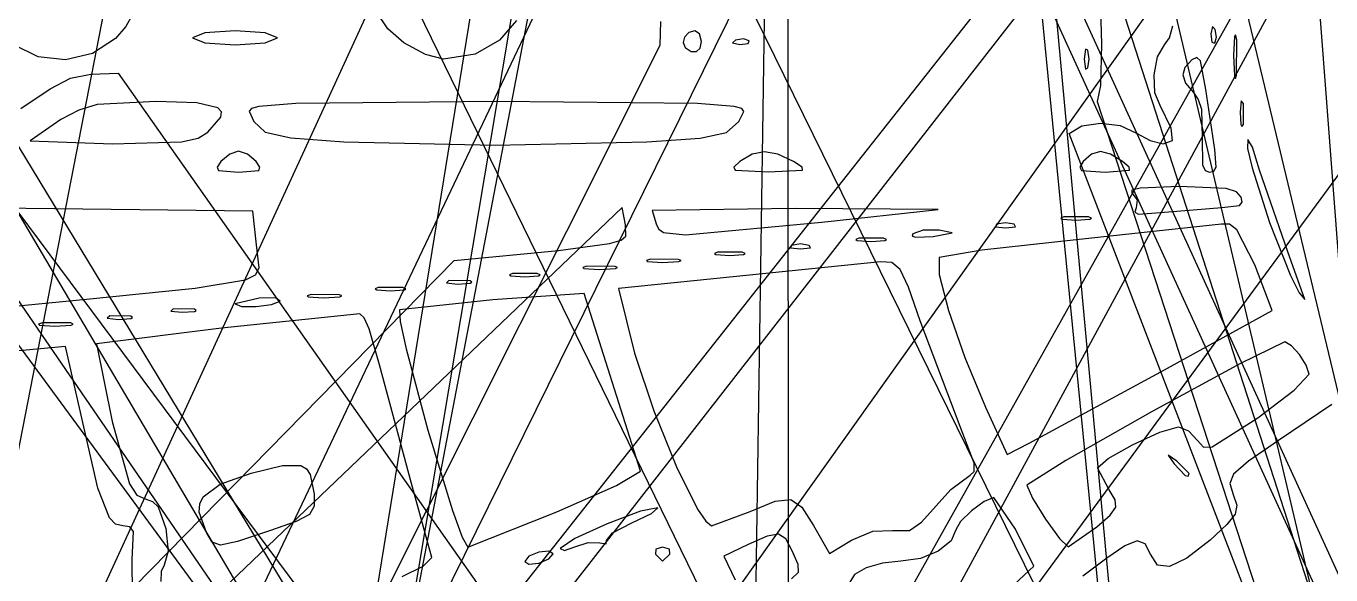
# Model space of a CAD drawing. Extents: x -109 to 333, y -74 to 385.
# Drawn here: x 39 to 108.5, y 122.3 to 151.5 of the extents above; entities that cross this region are included whole.
import ezdxf

# ---------------------------------------------------------------- set-up
doc = ezdxf.new("R2010")
doc.units = 0

msp = doc.modelspace()

# ---------------------------------------------------------------- linework, layer by layer
at = {"layer": 'Image'}
for p, q in [((39.26579, -0.417032), (93.818723, 324.15413)), ((90.704957, 323.61469), (37.7089, -0.956482)), ((95.700659, 312.982034), (123.452, -52.2753)), ((13.9754, 2.732387), (71.079022, 294.9659)), ((92.878658, 293.13552), (36.7158, 0.902007)), ((79.928731, 286.738068), (107.411, 6.23337)), ((107.411, 6.23337), (81.41744, 286.738058)), ((145.215427, 4.34841), (61.91562, 262.429836)), ((162.68043, 258.12542), (23.7336, 10.2087)), ((23.7336, 1.95981), (162.68043, 258.12542)), ((104.731756, 255.69389), (-11.6383, 2.34935)), ((76.885236, 251.097333), (134.835, 5.59235)), ((139.94954, 2.192262), (81.999776, 244.462185)), ((3.03729, 3.092387), (119.407296, 238.939154)), ((79.446558, 225.401848), (76.0965, 1.39537)), ((79.707623, -2.36806), (79.57695, 223.520128)), ((119.712861, 190.406515), (-22.8079, 9.97962)), ((-24.59204, 2.863137), (116.11692, 183.290045)), ((136.90526, 0.936964), (14.58625, 167.27601)), ((52.802336, 166.900173), (133.464, 1.55284)), ((19.92263, 166.6996), (143.889, 0.360555)), ((151.5261, 2.253623), (70.86456, 166.272002)), ((6.75614, 4.59916), (125.11489, 165.664644)), ((106.907381, 163.689104), (-7.83576, 2.62361)), ((30.412904, 158.609792), (124.118, 4.36654)), ((68.188448, 156.540127), (-3.60876, 5.34648)), ((121.45217, 1.303041), (30.381225, 155.546292)), ((96.166507, 154.658647), (96.306764, 150.556433)), ((92.877041, 154.000525), (165.361, -4.34315)), ((167.054, -4.90759), (94.570373, 153.717885)), ((58.301368, 151.375173), (57.71977, 152.247336)), ((44.359917, 151.498427), (43.800362, 150.866786)), ((44.694945, 152.108569), (44.359917, 151.498427)), ((65.150766, 151.827926), (64.24749, 150.768436)), ((72.810038, 150.51614), (72.837034, 151.771945)), ((99.913732, 150.892926), (100.088403, 151.540659)), ((102.202334, 151.505829), (102.126936, 151.115199)), ((102.35428, 151.342546), (102.202334, 151.505829)), ((43.800362, 150.866786), (42.587445, 150.063356)), ((48.56914, 151.162239), (47.91062, 150.895695)), ((47.91062, 150.895695), (48.56914, 150.629151)), ((50.1684, 151.27199), (48.56914, 151.162239)), ((51.76766, 151.162239), (50.1684, 151.27199)), ((52.42618, 150.895695), (51.76766, 151.162239)), ((51.76766, 150.629151), (52.42618, 150.895695)), ((52.42618, 150.895695), (52.42618, 150.895695)), ((59.160138, 150.626108), (58.301368, 151.375173)), ((64.24749, 150.768436), (62.944757, 150.038598)), ((74.101515, 150.940577), (74.022047, 150.649332)), ((74.326321, 151.175453), (74.101515, 150.940577)), ((74.649046, 151.271966), (74.326321, 151.175453)), ((74.89912, 151.106161), (74.649046, 151.271966)), ((75.003133, 150.707522), (74.89912, 151.106161)), ((76.814845, 150.776437), (76.651562, 150.624489)), ((77.230434, 150.849249), (76.814845, 150.776437)), ((77.53608, 150.746747), (77.230434, 150.849249)), ((77.484778, 150.594894), (77.53608, 150.74673)), ((77.53608, 150.74673), (77.53608, 150.746747)), ((99.65133, 150.519401), (99.913732, 150.892926)), ((102.126936, 151.115199), (102.172738, 150.672613)), ((102.324576, 150.621311), (102.427078, 150.926955)), ((102.427078, 150.926955), (102.354266, 151.342546)), ((102.354266, 151.342546), (102.35428, 151.342546)), ((103.383064, 150.978237), (103.333239, 149.95494)), ((103.434172, 151.051778), (103.383064, 150.978237)), ((103.495638, 150.79643), (103.434172, 151.051778)), ((103.490502, 148.91495), (103.49561, 150.79643)), ((103.49561, 150.79643), (103.495638, 150.79643)), ((-3.9043, -2.17945), (72.810038, 150.51614)), ((39.685549, 149.880102), (38.393112, 150.52532)), ((42.587445, 150.063356), (41.149751, 149.730288)), ((48.56914, 150.629151), (50.1684, 150.5194)), ((50.1684, 150.5194), (51.76766, 150.629151)), ((59.16014, 150.62611), (59.160138, 150.626108)), ((60.306661, 150.019216), (59.16014, 150.62611)), ((74.022047, 150.649332), (74.135337, 150.383712)), ((74.135337, 150.383712), (74.449713, 150.173696)), ((74.449713, 150.173696), (74.728153, 150.168486)), ((74.728153, 150.168486), (74.927134, 150.351841)), ((74.927134, 150.351841), (75.003133, 150.707522)), ((75.003133, 150.707522), (75.003133, 150.707522)), ((76.651562, 150.624489), (77.042192, 150.549093)), ((77.042192, 150.549093), (77.484778, 150.594894)), ((95.438137, 150.293), (95.382383, 149.766774)), ((95.572183, 150.237145), (95.438137, 150.293)), ((95.650474, 149.766774), (95.572183, 150.237145)), ((95.572183, 150.237145), (95.572183, 150.237145)), ((96.306764, 150.556433), (96.253412, 148.355687)), ((99.280472, 149.882291), (99.65133, 150.519401)), ((102.172738, 150.672613), (102.324576, 150.621311)), ((41.149751, 149.730288), (39.685549, 149.880102)), ((61.26769, 149.766789), (60.306661, 150.019216)), ((62.944757, 150.038598), (61.26769, 149.766789)), ((95.382383, 149.766774), (95.438137, 149.240548)), ((95.572183, 149.296403), (95.650474, 149.766774)), ((99.104211, 148.934958), (99.280472, 149.882291)), ((101.104109, 149.723557), (100.732358, 149.320988)), ((101.370134, 149.853101), (101.104109, 149.723557)), ((101.562515, 149.677942), (101.370134, 149.853101)), ((101.851266, 148.150507), (101.562515, 149.677942)), ((103.333239, 149.95494), (103.377424, 148.873334)), ((40.321401, 148.187555), (41.418738, 148.749778)), ((41.418738, 148.749778), (42.487833, 148.973857)), ((42.487833, 148.973857), (43.9542, 149.014231)), ((43.9542, 149.014231), (150.694, -2.65879)), ((95.438137, 149.240548), (95.572183, 149.296403)), ((99.143899, 147.975513), (99.104211, 148.934958)), ((100.732358, 149.320988), (100.621342, 148.921599)), ((100.621342, 148.921599), (100.772826, 148.489153)), ((103.377424, 148.873334), (103.427891, 148.736676)), ((103.427891, 148.736676), (103.490502, 148.91495)), ((38.77031, 147.132751), (40.321401, 148.187555)), ((96.253412, 148.355687), (96.062187, 147.509021)), ((99.42089, 147.302071), (99.143899, 147.975513)), ((100.772826, 148.489153), (101.188572, 147.987417)), ((101.188572, 147.987417), (101.453452, 147.612619)), ((102.32674, 144.949187), (101.851266, 148.150507)), ((42.83311, 147.344303), (41.860116, 147.05467)), ((45.968205, 147.509018), (42.83311, 147.344303)), ((48.143829, 147.437498), (45.968205, 147.509018)), ((49.259945, 147.182047), (48.143829, 147.437498)), ((53.404388, 147.411255), (51.440657, 147.253192)), ((64.091338, 147.509033), (53.404388, 147.411255)), ((74.790322, 147.411235), (64.091338, 147.509033)), ((76.746532, 147.252429), (74.790322, 147.411235)), ((96.062187, 147.509021), (142.999, 3.79803)), ((100.010689, 146.097921), (99.42089, 147.302071)), ((101.453452, 147.612619), (101.616314, 147.104152)), ((103.73693, 147.546302), (103.676126, 146.944568)), ((103.863538, 147.407776), (103.73693, 147.546302)), ((103.849597, 146.278888), (103.863567, 147.407778)), ((103.863567, 147.407778), (103.863538, 147.407776)), ((41.860116, 147.05467), (40.888205, 146.552418)), ((48.727735, 145.874008), (49.420073, 146.681329)), ((49.453038, 146.96618), (49.259945, 147.182047)), ((49.420073, 146.681329), (49.453038, 146.96618)), ((51.038225, 147.136413), (50.920938, 146.990487)), ((50.920938, 146.990487), (51.169646, 146.450774)), ((51.440657, 147.253192), (51.038225, 147.136413)), ((77.145767, 147.134887), (76.746532, 147.252429)), ((76.989285, 146.441262), (77.261738, 146.987856)), ((77.261738, 146.987856), (77.145767, 147.134887)), ((101.616314, 147.104152), (101.65894, 145.568137)), ((103.676126, 146.944568), (103.721328, 146.283359)), ((136.48616, -5.476123), (32.25953, 146.196904)), ((40.888205, 146.552418), (39.255885, 145.423528)), ((51.169646, 146.450774), (51.767604, 145.881337)), ((51.767604, 145.881337), (53.137512, 145.585098)), ((76.334235, 145.858966), (76.989285, 146.441262)), ((94.571335, 145.815698), (95.252826, 146.222808)), ((95.252826, 146.222808), (96.239162, 146.361037)), ((96.239162, 146.361037), (97.290824, 146.229588)), ((97.290824, 146.229588), (98.168295, 145.827665)), ((100.072676, 145.428354), (100.010689, 146.097921)), ((103.721328, 146.283359), (103.777926, 146.18811)), ((103.777926, 146.18811), (103.849597, 146.278888)), ((39.255885, 145.423528), (43.647735, 145.25124)), ((43.647735, 145.25124), (47.31311, 145.373395)), ((47.31311, 145.373395), (48.199178, 145.563817)), ((48.199178, 145.563817), (48.727735, 145.874005)), ((48.727735, 145.874005), (48.727735, 145.874008)), ((53.137512, 145.585098), (55.957876, 145.371823)), ((55.957876, 145.371823), (64.021013, 145.195918)), ((64.021013, 145.195918), (72.099095, 145.357135)), ((72.099095, 145.357135), (74.938141, 145.565261)), ((74.938141, 145.565261), (76.334204, 145.858985)), ((76.334204, 145.858985), (76.334235, 145.858966)), ((149.9676, 2.104701), (94.571335, 145.815698)), ((98.168295, 145.827665), (98.885056, 145.433964)), ((98.885056, 145.433964), (99.582615, 145.263221)), ((99.582615, 145.263221), (100.072676, 145.428354)), ((101.65894, 145.568137), (101.674697, 144.148107)), ((104.083757, 145.48143), (104.078014, 145.001717)), ((104.339837, 145.075496), (104.083757, 145.48143)), ((49.885139, 144.709168), (49.415562, 144.310529)), ((50.356301, 144.874973), (49.885139, 144.709168)), ((50.827463, 144.709168), (50.356301, 144.874973)), ((51.29704, 144.310529), (50.827463, 144.709168)), ((77.706778, 144.706838), (77.05117, 144.322496)), ((78.357874, 144.833134), (77.706778, 144.706838)), ((79.06671, 144.701118), (78.357874, 144.833134)), ((79.89554, 144.310529), (79.06671, 144.701118)), ((95.768834, 144.711026), (95.32366, 144.310529)), ((96.242652, 144.846387), (95.768834, 144.711026)), ((96.779918, 144.716811), (96.242652, 144.846387)), ((97.41544, 144.322496), (96.779918, 144.716811)), ((102.397815, 144.015127), (102.326739, 144.949197)), ((102.326739, 144.949197), (102.32674, 144.949187)), ((104.078014, 145.001717), (104.314703, 143.984256)), ((104.71025, 143.85427), (104.339837, 145.075496)), ((49.415562, 144.310529), (49.222719, 144.017878)), ((49.222719, 144.017878), (49.281371, 143.846567)), ((49.281371, 143.846567), (50.356301, 143.746085)), ((50.356301, 143.746085), (51.431231, 143.846567)), ((51.489884, 144.017878), (51.29704, 144.310529)), ((51.29704, 144.310529), (51.29704, 144.310529)), ((51.431231, 143.846567), (51.489884, 144.017878)), ((77.05117, 144.322496), (76.717347, 144.022946)), ((76.717347, 144.022946), (76.789515, 143.856905)), ((76.789515, 143.856905), (78.57851, 143.771387)), ((78.57851, 143.771387), (80.376774, 143.849754)), ((80.368575, 144.010867), (79.89554, 144.31053)), ((79.89554, 144.31053), (79.89554, 144.310529)), ((80.376774, 143.849754), (80.368575, 144.010867)), ((95.32366, 144.310529), (95.137169, 144.017166)), ((95.137169, 144.017166), (95.227752, 143.847674)), ((95.227752, 143.847674), (96.50055, 143.758051)), ((96.50055, 143.758051), (97.78562, 143.851973)), ((97.415443, 144.322495), (97.41544, 144.322496)), ((97.773691, 144.019343), (97.415443, 144.322495)), ((97.78562, 143.851973), (97.773691, 144.019343)), ((101.674697, 144.148107), (101.813105, 143.839706)), ((101.813105, 143.839706), (102.04995, 143.745857)), ((102.04995, 143.745857), (102.278985, 143.809277)), ((102.278985, 143.809277), (102.397815, 144.015127)), ((104.314703, 143.984256), (105.250668, 141.077921)), ((106.2272, 139.51245), (104.71025, 143.85427)), ((98.355935, 142.895313), (97.909451, 142.790726)), ((97.909451, 142.790726), (97.91298, 142.653391)), ((97.91298, 142.653391), (98.202872, 142.283024)), ((100.45858, 142.987618), (98.355935, 142.895313)), ((102.928513, 142.874384), (100.45858, 142.987618)), ((103.490493, 142.701842), (102.928513, 142.874384)), ((103.73936, 142.428934), (103.490493, 142.701842)), ((103.782262, 142.15846), (103.73936, 142.428934)), ((70.776772, 141.864303), (-73.6602, 3.93537)), ((42.06326, 141.77711), (33.01716, 141.877694)), ((51.10936, 141.676526), (42.06326, 141.77711)), ((70.95136, 140.950976), (70.776772, 141.864303)), ((79.99074, 141.817623), (72.37075, 141.707111)), ((87.61073, 141.770763), (79.99074, 141.817623)), ((81.40185, 141.08966), (87.61073, 141.770763)), ((98.136401, 141.847354), (98.077155, 141.627081)), ((98.202872, 142.283024), (98.136401, 141.847354)), ((99.645891, 141.617137), (102.703251, 141.86449)), ((102.70325, 141.86449), (103.643073, 141.984685)), ((102.703251, 141.86449), (102.70325, 141.86449)), ((103.643073, 141.984685), (103.782262, 142.15846)), ((51.31611, 139.877326), (51.10936, 141.676526)), ((72.37075, 141.707111), (72.599158, 140.954518)), ((74.147749, 140.419904), (81.401858, 141.08966)), ((81.401858, 141.08966), (81.40185, 141.08966)), ((91.18558, 141.063097), (90.715211, 140.984806)), ((91.65595, 140.984806), (91.18558, 141.063097)), ((94.29001, 141.371281), (94.138243, 141.304462)), ((94.138243, 141.304462), (94.211812, 141.249742)), ((94.211812, 141.249742), (94.94853, 141.19919)), ((95.60705, 141.371281), (94.29001, 141.371281)), ((94.94853, 141.19919), (95.685245, 141.249742)), ((95.758814, 141.304462), (95.607047, 141.371281)), ((95.607047, 141.371281), (95.60705, 141.371281)), ((95.685245, 141.249742), (95.758814, 141.304462)), ((98.077155, 141.627081), (98.27689, 141.520182)), ((98.27689, 141.520182), (99.645891, 141.617137)), ((105.250668, 141.077921), (106.362241, 138.246096)), ((70.717584, 140.131357), (70.978439, 140.339981)), ((70.978439, 140.339981), (70.95136, 140.950976)), ((72.599158, 140.954518), (72.735275, 140.712313)), ((72.735275, 140.712313), (72.984677, 140.541645)), ((72.984677, 140.541645), (74.147749, 140.419904)), ((86.24768, 140.464321), (86.222922, 140.347658)), ((86.222922, 140.347658), (86.413677, 140.28395)), ((86.798265, 140.657873), (86.24768, 140.464321)), ((86.413677, 140.28395), (87.32834, 140.329543)), ((87.65845, 140.659658), (86.798265, 140.657873)), ((87.32834, 140.329543), (88.353439, 140.515502)), ((87.658452, 140.659658), (87.65845, 140.659658)), ((88.353439, 140.515502), (87.658452, 140.659658)), ((90.715211, 140.984806), (90.659354, 140.850761)), ((90.659354, 140.850761), (91.185579, 140.795006)), ((91.185579, 140.795006), (91.711807, 140.85076)), ((91.711807, 140.85076), (91.65595, 140.984806)), ((91.65595, 140.984806), (91.65595, 140.984806)), ((102.683885, 140.976424), (94.947215, 140.145845)), ((103.117916, 140.978783), (102.683885, 140.976424)), ((103.502956, 140.688584), (103.117916, 140.978783)), ((104.470515, 138.813504), (103.502956, 140.688584)), ((51.449523, 138.664207), (51.31611, 139.877326)), ((67.386653, 139.590078), (70.112601, 139.953659)), ((70.112601, 139.953659), (70.717584, 140.131357)), ((79.801871, 139.855926), (79.746014, 139.721881)), ((79.746014, 139.721881), (80.272242, 139.666126)), ((80.272241, 139.934217), (79.801871, 139.855926)), ((80.74261, 139.855926), (80.272241, 139.934217)), ((80.272242, 139.666126), (80.798468, 139.72188)), ((80.798468, 139.72188), (80.74261, 139.855926)), ((80.74261, 139.855926), (80.74261, 139.855926)), ((83.37689, 140.242401), (83.225121, 140.175582)), ((83.225121, 140.175582), (83.298689, 140.120862)), ((83.298689, 140.120862), (84.035407, 140.07031)), ((84.69392, 140.242401), (83.37689, 140.242401)), ((84.035407, 140.07031), (84.772123, 140.120862)), ((84.693924, 140.242401), (84.69392, 140.242401)), ((84.845691, 140.175582), (84.693924, 140.242401)), ((84.772123, 140.120862), (84.845691, 140.175582)), ((94.947215, 140.145845), (89.935125, 139.602344)), ((-73.616275, 1.118382), (61.8334, 139.047306)), ((61.8334, 139.047306), (67.386653, 139.590078)), ((84.527481, 138.976802), (70.578481, 137.557972)), ((72.28016, 139.119972), (72.06848, 139.055831)), ((72.06848, 139.055831), (72.121251, 139.002164)), ((72.121251, 139.002164), (72.934291, 138.948728)), ((73.78534, 139.11238), (72.28016, 139.119972)), ((72.934291, 138.948728), (73.805177, 138.993669)), ((73.785343, 139.11238), (73.78534, 139.11238)), ((73.920564, 139.046488), (73.785343, 139.11238)), ((73.805177, 138.993669), (73.920564, 139.046488)), ((75.85057, 139.4898), (75.698803, 139.422981)), ((75.698803, 139.422981), (75.772372, 139.368261)), ((75.772372, 139.368261), (76.509087, 139.317709)), ((77.16761, 139.4898), (75.85057, 139.4898)), ((76.509087, 139.317709), (77.245804, 139.368261)), ((77.319373, 139.422981), (77.167607, 139.4898)), ((77.167607, 139.4898), (77.16761, 139.4898)), ((77.245804, 139.368261), (77.319373, 139.422981)), ((85.140221, 138.941563), (84.527481, 138.976802)), ((85.583742, 138.575019), (85.140221, 138.941563)), ((87.660475, 139.207522), (87.658276, 138.300622)), ((89.935125, 139.602344), (87.660475, 139.207522)), ((106.227209, 139.51245), (106.2272, 139.51245)), ((107.120007, 136.97245), (106.227209, 139.51245)), ((50.732149, 138.016679), (51.267163, 138.292079)), ((51.267163, 138.292079), (51.449523, 138.664207)), ((64.93784, 138.36073), (64.786073, 138.293911)), ((64.786073, 138.293911), (64.859642, 138.239191)), ((64.859642, 138.239191), (65.59636, 138.188639)), ((66.25488, 138.36073), (64.93784, 138.36073)), ((65.59636, 138.188639), (66.333075, 138.239191)), ((66.406644, 138.293911), (66.254877, 138.36073)), ((66.254877, 138.36073), (66.25488, 138.36073)), ((66.333075, 138.239191), (66.406644, 138.293911)), ((68.89332, 138.743759), (68.68164, 138.679619)), ((68.68164, 138.679619), (68.734411, 138.625951)), ((68.734411, 138.625951), (69.547451, 138.572515)), ((70.3985, 138.736168), (68.89332, 138.743759)), ((69.547451, 138.572515), (70.418337, 138.617455)), ((70.398503, 138.736164), (70.3985, 138.736168)), ((70.533724, 138.670273), (70.398503, 138.736164)), ((70.418337, 138.617455), (70.533724, 138.670273)), ((86.027363, 137.626104), (85.583742, 138.575019)), ((87.658276, 138.300622), (88.156686, 136.389233)), ((105.388651, 136.391034), (104.470515, 138.813504)), ((106.362241, 138.246096), (106.818438, 137.321771)), ((42.2664, 136.988966), (48.044327, 137.577384)), ((48.044327, 137.577384), (50.732149, 138.016679)), ((57.78836, 137.608135), (57.636593, 137.541314)), ((59.1054, 137.608135), (57.78836, 137.608135)), ((59.257164, 137.541314), (59.105397, 137.608135)), ((59.105397, 137.608135), (59.1054, 137.608135)), ((61.55851, 137.985844), (61.419983, 137.859238)), ((61.419983, 137.859238), (62.021718, 137.798434)), ((62.6874, 137.971874), (61.55851, 137.985844)), ((62.021718, 137.798434), (62.682927, 137.843635)), ((62.682927, 137.843635), (62.778176, 137.900232)), ((62.778176, 137.900232), (62.687398, 137.971902)), ((62.687398, 137.971902), (62.6874, 137.971874)), ((70.578481, 137.557972), (71.442399, 134.114432)), ((86.640401, 135.843752), (86.027363, 137.626104)), ((34.143395, 136.212654), (42.266405, 136.98899)), ((42.266405, 136.98899), (42.2664, 136.988966)), ((51.4596, 137.041141), (50.16896, 136.743487)), ((52.317074, 137.06012), (51.4596, 137.041141)), ((52.11488, 136.706496), (52.56628, 136.894163)), ((52.56628, 136.894163), (52.317074, 137.06012)), ((52.56628, 136.894163), (52.56628, 136.894163)), ((54.21791, 137.238592), (54.006232, 137.174451)), ((54.006232, 137.174451), (54.059003, 137.120784)), ((54.059003, 137.120784), (54.872041, 137.067348)), ((55.7231, 137.231), (54.21791, 137.238592)), ((54.872041, 137.067348), (55.742928, 137.112287)), ((55.723096, 137.230997), (55.7231, 137.231)), ((55.858315, 137.165106), (55.723096, 137.230997)), ((55.742928, 137.112287), (55.858315, 137.165106)), ((57.636593, 137.541314), (57.710162, 137.486594)), ((57.710162, 137.486594), (58.44688, 137.436042)), ((58.44688, 137.436042), (59.183595, 137.486594)), ((63.89073, 136.953722), (58.928523, 136.421418)), ((59.183595, 137.486594), (59.257164, 137.541314)), ((68.754733, 137.292603), (63.89073, 136.953722)), ((71.750463, 127.836493), (68.754733, 137.292603)), ((106.818438, 137.321771), (107.120007, 136.97245)), ((46.88319, 136.481012), (46.744665, 136.354405)), ((46.744665, 136.354405), (47.346398, 136.293602)), ((48.01208, 136.467042), (46.88319, 136.481012)), ((47.346398, 136.293602), (48.007608, 136.338802)), ((48.007608, 136.338802), (48.102856, 136.395399)), ((48.102856, 136.395399), (48.012078, 136.46707)), ((48.012078, 136.46707), (48.01208, 136.467042)), ((56.81743, 136.21289), (49.444356, 135.454069)), ((50.16896, 136.743487), (50.517935, 136.606125)), ((50.517935, 136.606125), (51.299336, 136.602139)), ((51.299336, 136.602139), (52.11488, 136.706496)), ((57.036312, 136.000247), (56.81743, 136.21289)), ((58.928523, 136.421418), (58.95683, 135.807367)), ((88.156686, 136.389233), (89.024134, 133.897508)), ((99.462761, 133.123644), (105.388651, 136.391034)), ((39.91872, 135.733772), (39.70704, 135.669631)), ((39.70704, 135.669631), (39.759811, 135.615964)), ((39.759811, 135.615964), (40.572849, 135.562528)), ((41.4239, 135.72618), (39.91872, 135.733772)), ((40.572849, 135.562528), (41.443737, 135.607469)), ((41.423904, 135.72618), (41.4239, 135.72618)), ((41.559124, 135.660288), (41.423904, 135.72618)), ((41.443737, 135.607469), (41.559124, 135.660288)), ((43.49611, 136.104713), (43.357585, 135.978107)), ((43.357585, 135.978107), (43.959318, 135.917303)), ((44.625, 136.090743), (43.49611, 136.104713)), ((43.959318, 135.917303), (44.620528, 135.962504)), ((44.620528, 135.962504), (44.715776, 136.019101)), ((44.715776, 136.019101), (44.624998, 136.090771)), ((44.624998, 136.090771), (44.625, 136.090743)), ((57.306871, 135.41627), (57.036312, 136.000247)), ((58.95683, 135.807367), (59.271631, 134.344146)), ((88.767281, 130.225512), (86.640401, 135.843752)), ((49.444356, 135.454069), (42.79603, 134.61718)), ((57.86546, 133.4915), (57.306871, 135.41627)), ((41.1375, 134.480397), (33.14121, 133.724945)), ((42.86633, 126.934187), (41.1375, 134.480397)), ((42.79603, 134.61718), (43.621041, 130.48135)), ((59.271631, 134.344146), (60.430697, 130.018057)), ((71.442399, 134.114432), (72.463347, 131.054423)), ((106.065189, 134.714861), (103.697598, 133.563897)), ((106.419209, 134.517975), (106.065189, 134.714861)), ((106.841571, 134.046636), (106.419209, 134.517975)), ((59.57068, 127.18854), (57.86546, 133.4915)), ((89.024134, 133.897508), (90.129045, 131.249602)), ((103.697598, 133.563897), (98.996992, 131.009952)), ((107.198008, 133.479828), (106.841571, 134.046636)), ((107.354249, 132.996531), (107.198008, 133.479828)), ((92.455795, 129.32983), (99.462765, 133.12364)), ((99.462765, 133.12364), (99.462761, 133.123644)), ((106.554733, 132.148996), (107.354249, 132.996531)), ((104.615689, 130.674821), (106.554733, 132.148996)), ((108.5582, 131.39166), (105.71562, 129.4735)), ((72.463347, 131.054423), (73.676112, 128.078188)), ((90.129045, 131.249602), (91.281415, 128.725062)), ((98.996992, 131.009952), (94.393559, 128.401447)), ((102.198667, 129.13774), (104.615689, 130.674821)), ((43.621041, 130.48135), (44.553169, 127.174005)), ((60.430697, 130.018057), (61.745689, 125.738873)), ((89.515427, 128.258001), (88.767281, 130.225512)), ((97.955168, 129.249713), (99.402562, 129.911351)), ((99.402562, 129.911351), (100.389039, 130.199315)), ((100.389039, 130.199315), (100.926795, 129.987095)), ((100.926795, 129.987095), (101.413979, 129.476861)), ((91.281415, 128.725062), (92.455795, 129.32983)), ((96.646784, 128.517778), (97.955168, 129.249713)), ((101.413979, 129.476861), (101.728296, 129.119925)), ((105.71562, 129.4735), (104.127624, 128.375552)), ((96.077339, 128.018925), (96.646784, 128.517778)), ((100.30968, 128.365858), (99.83931, 128.694154)), ((99.83931, 128.694154), (100.167607, 128.223782)), ((101.728296, 129.119925), (102.198667, 129.13774)), ((51.01943, 127.72878), (52.692954, 128.143729)), ((52.692954, 128.143729), (53.672026, 128.143419)), ((53.672026, 128.143419), (53.965933, 127.966219)), ((53.965933, 127.966219), (54.163975, 127.659617)), ((70.469108, 127.079967), (71.750463, 127.836493)), ((73.676112, 128.078188), (74.794995, 125.826328)), ((89.309813, 127.629932), (89.521979, 127.823714)), ((89.521979, 127.823714), (89.515427, 128.258001)), ((94.393559, 128.401447), (92.317489, 127.086801)), ((96.701603, 126.841425), (96.077339, 128.018925)), ((100.167607, 128.223782), (100.752247, 127.614365)), ((100.9682, 127.707338), (100.30968, 128.365858)), ((104.127624, 128.375552), (103.330334, 127.689096)), ((44.553169, 127.174005), (44.933948, 126.56736)), ((48.481601, 126.481565), (49.376002, 127.139891)), ((49.376002, 127.139891), (51.01943, 127.72878)), ((54.163975, 127.659617), (54.37613, 126.62409)), ((60.65346, 123.23743), (59.57068, 127.18854)), ((88.282092, 126.870392), (89.309813, 127.629932)), ((100.752247, 127.614365), (100.912236, 127.56923)), ((100.912236, 127.56923), (100.9682, 127.707338)), ((100.9682, 127.707338), (100.9682, 127.707338)), ((103.330334, 127.689096), (103.124274, 127.175562)), ((103.124274, 127.175562), (103.30997, 126.59638)), ((43.481748, 125.354256), (42.86633, 126.934187)), ((44.933948, 126.56736), (45.383951, 126.36428)), ((48.292855, 126.096462), (48.481601, 126.481565)), ((54.37613, 126.62409), (54.390616, 125.973709)), ((67.310083, 125.672793), (70.469108, 127.079967)), ((86.714363, 125.118002), (88.282092, 126.870392)), ((90.57118, 126.43594), (90.043879, 126.227797)), ((91.716573, 124.757307), (90.57118, 126.43594)), ((92.317489, 127.086801), (92.62204, 126.397822)), ((97.029407, 126.316206), (96.701603, 126.841425)), ((103.30997, 126.59638), (103.504629, 126.034138)), ((45.383951, 126.36428), (45.776251, 126.233744)), ((45.776251, 126.233744), (46.075569, 125.949523)), ((46.075569, 125.949523), (46.488671, 124.78661)), ((48.26445, 125.658119), (48.292855, 126.096462)), ((54.390616, 125.973709), (54.13493, 125.538762)), ((61.745689, 125.738873), (62.255396, 124.334284)), ((72.674602, 125.881435), (71.753401, 125.705523)), ((72.336748, 125.581922), (72.674602, 125.881435)), ((74.794995, 125.826328), (75.22995, 125.172226)), ((77.585679, 125.692032), (78.918173, 126.242158)), ((78.918173, 126.242158), (79.752328, 126.33963)), ((79.752328, 126.33963), (80.349654, 125.926847)), ((80.349654, 125.926847), (80.971659, 124.94621)), ((89.372796, 125.737954), (88.795748, 125.168286)), ((90.043879, 126.227797), (89.372796, 125.737954)), ((92.62204, 126.397822), (93.317147, 125.28893)), ((96.756433, 125.505772), (97.066446, 125.92669)), ((97.066446, 125.92669), (97.029407, 126.316206)), ((103.504629, 126.034138), (103.423497, 125.559542)), ((43.80417, 125.027107), (43.481748, 125.354256)), ((48.65277, 124.57387), (48.26445, 125.658119)), ((53.418267, 125.159469), (52.04982, 124.67605)), ((54.13493, 125.538762), (53.418267, 125.159469)), ((62.556573, 123.802318), (67.310093, 125.672828)), ((67.310093, 125.672828), (67.310083, 125.672793)), ((69.97946, 125.038313), (68.254114, 124.25375)), ((71.753401, 125.705523), (69.97946, 125.038313)), ((70.256883, 124.559695), (71.291082, 125.095176)), ((71.291082, 125.095176), (72.336748, 125.581922)), ((75.22995, 125.172226), (75.534299, 124.939442)), ((75.534299, 124.939442), (77.585679, 125.692032)), ((86.072389, 124.687435), (86.714363, 125.118002)), ((88.795748, 125.168286), (88.55055, 124.72067)), ((93.317147, 125.28893), (94.065082, 124.260374)), ((96.043083, 124.886345), (96.756433, 125.505772)), ((103.423497, 125.559542), (102.977319, 124.997048)), ((44.18753, 124.930977), (43.80417, 125.027107)), ((44.575547, 124.87699), (44.18753, 124.930977)), ((44.768312, 124.63806), (44.575547, 124.87699)), ((44.700663, 123.143568), (44.768312, 124.63806)), ((46.488671, 124.78661), (46.606091, 123.582592)), ((48.960275, 124.05788), (48.65277, 124.573874)), ((48.65277, 124.573874), (48.65277, 124.57387)), ((52.04982, 124.67605), (50.295892, 124.098053)), ((69.946612, 124.143001), (70.256883, 124.559695)), ((78.503947, 124.383576), (77.494626, 123.936253)), ((79.108314, 124.493813), (78.503947, 124.383576)), ((79.491017, 124.240375), (79.108314, 124.493813)), ((80.971659, 124.94621), (81.80917, 123.45606)), ((82.9857, 124.171552), (84.11998, 124.645069)), ((84.11998, 124.645069), (85.17833, 124.68383)), ((85.17833, 124.68383), (85.178383, 124.68382)), ((85.178383, 124.68382), (86.072389, 124.687435)), ((88.55055, 124.72067), (88.286622, 124.127612)), ((92.68981, 122.78174), (91.716573, 124.757307)), ((94.528119, 123.812401), (96.043119, 124.886351)), ((96.043119, 124.886351), (96.043083, 124.886345)), ((102.977319, 124.997048), (102.07684, 124.17111)), ((49.387013, 123.895634), (48.960275, 124.05788)), ((50.295892, 124.098053), (49.387013, 123.895634)), ((62.255396, 124.334284), (62.556573, 123.802318)), ((68.254114, 124.25375), (67.478702, 123.725775)), ((67.478702, 123.725775), (67.708413, 123.618281)), ((67.708413, 123.618281), (68.2607, 123.818011)), ((68.2607, 123.818011), (68.975894, 124.051069)), ((68.975894, 124.051069), (69.59728, 124.023709)), ((69.59728, 124.023709), (69.597283, 124.023711)), ((69.597283, 124.023711), (69.928663, 123.970967)), ((69.928663, 123.970967), (69.946612, 124.143001)), ((72.573306, 123.69174), (72.5587, 123.425979)), ((72.934998, 123.802277), (72.573306, 123.69174)), ((73.29669, 123.69174), (72.934998, 123.802277)), ((73.311293, 123.425979), (73.29669, 123.69174)), ((77.494626, 123.936253), (76.196856, 123.317394)), ((79.835346, 123.596669), (79.491017, 124.240375)), ((81.80917, 123.45606), (82.9857, 124.171552)), ((88.286622, 124.127612), (87.602518, 123.58995)), ((94.065082, 124.260374), (94.528119, 123.812401)), ((97.53932, 123.875619), (96.5775, 123.21208)), ((98.192853, 124.127342), (97.53932, 123.875619)), ((98.619735, 123.974741), (98.192853, 124.127342)), ((98.9016, 123.425304), (98.619735, 123.974741)), ((102.07684, 124.17111), (100.84269, 123.205612)), ((44.70267, 121.256798), (44.700663, 123.143568)), ((46.606091, 123.582592), (46.390187, 122.84279)), ((60.183015, 122.787462), (60.65346, 123.23743)), ((65.818284, 123.308722), (65.59721, 123.041027)), ((65.59721, 123.041027), (65.818284, 122.888955)), ((66.3498, 123.535014), (65.818284, 123.308722)), ((66.881319, 123.586711), (66.3498, 123.535014)), ((66.3498, 122.940655), (66.881319, 123.166946)), ((67.102393, 123.434639), (66.881319, 123.586711)), ((66.881319, 123.166946), (67.102393, 123.434639)), ((67.102393, 123.434639), (67.102393, 123.434639)), ((72.5587, 123.425979), (72.934998, 123.049684)), ((72.934998, 123.049684), (73.311293, 123.425979)), ((73.311293, 123.425979), (73.311293, 123.425979)), ((76.196856, 123.317394), (76.798957, 122.054774)), ((80.150235, 122.882023), (79.835346, 123.596669)), ((85.61986, 123.04928), (84.63176, 122.952901)), ((86.659757, 123.1998), (85.61986, 123.04928)), ((87.602518, 123.58995), (86.659757, 123.1998)), ((96.5775, 123.21208), (95.31125, 122.246268)), ((99.28476, 122.839682), (98.9016, 123.425304)), ((100.84269, 123.205612), (99.921894, 122.764128)), ((46.241363, 122.499714), (46.227871, 121.964294)), ((46.390187, 122.84279), (46.241363, 122.499714)), ((59.07247, 122.23405), (60.183015, 122.787462)), ((65.818284, 122.888955), (66.3498, 122.940655)), ((79.80141, 122.102738), (80.172956, 122.460076)), ((80.172956, 122.460076), (80.150235, 122.882023)), ((83.142108, 122.344541), (82.90611, 121.94101)), ((83.761584, 122.699913), (83.142108, 122.344541)), ((84.63176, 122.952901), (83.761584, 122.699913)), ((91.64525, 121.812071), (92.68981, 122.78174)), ((99.921894, 122.764128), (99.28476, 122.839682))]:
    msp.add_line(p, q, dxfattribs=at)

doc.saveas('drawing.dxf')
